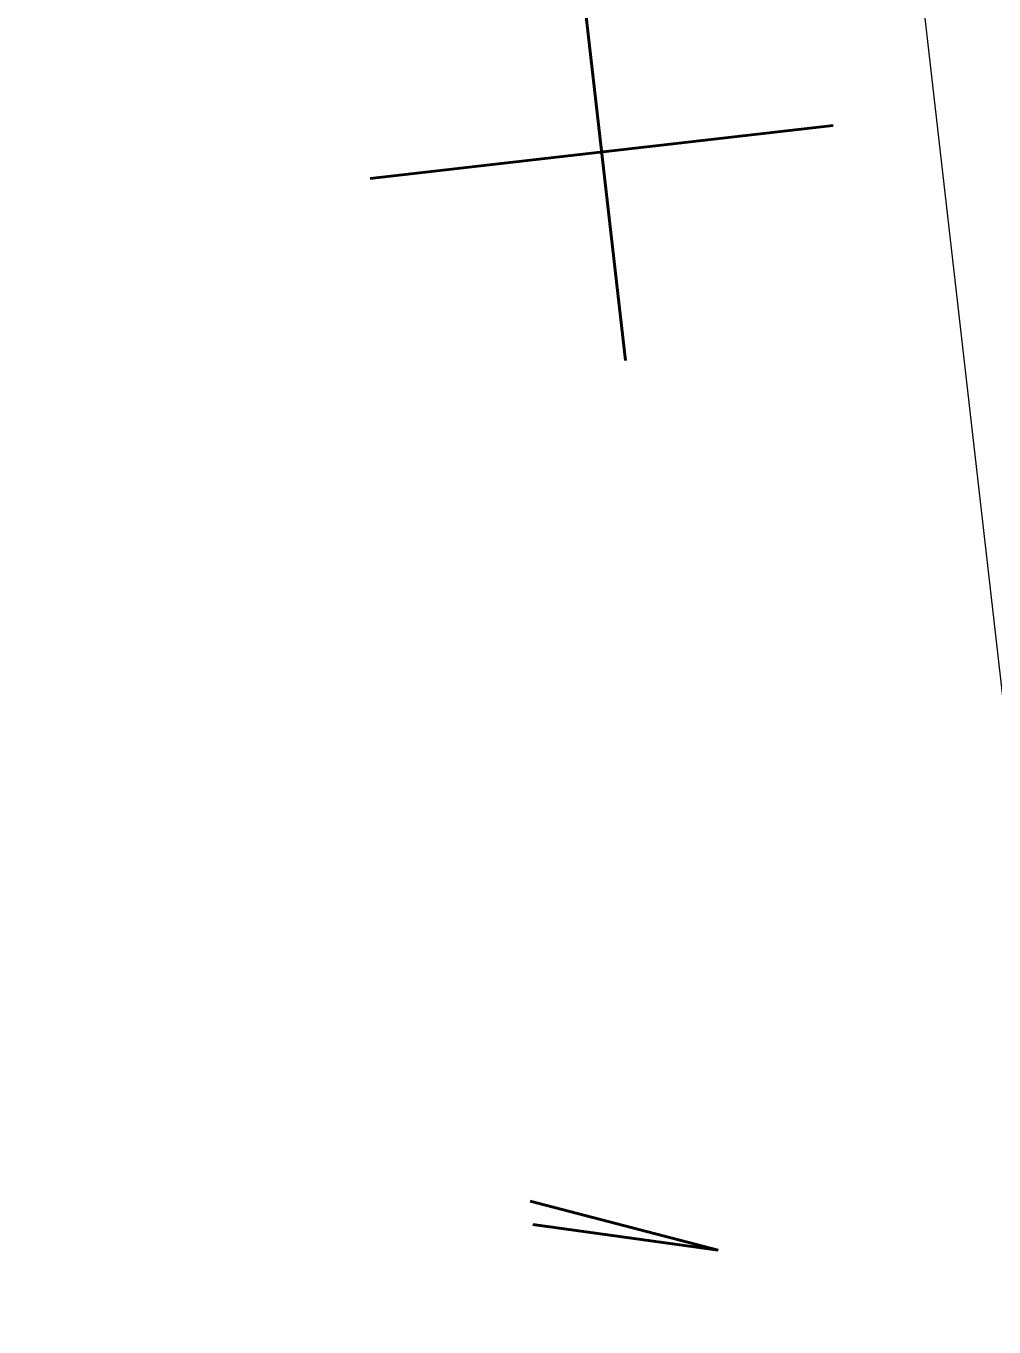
# Model space of a CAD drawing. Extents: x 2081963 to 2085386, y 738291 to 742228.
# Drawn here: x 2082321.62 to 2082330.52, y 741243.89 to 741255.86 of the extents above; entities that cross this region are included whole.
import ezdxf
from ezdxf.enums import TextEntityAlignment as Align

# ---------------------------------------------------------------- set-up
doc = ezdxf.new("R2010")
doc.units = 0
doc.header["$MEASUREMENT"] = 0
doc.layers.add('Prop Dimension', color=7, linetype='Continuous', lineweight=13)
doc.styles.add('Style-ITALICS', font='ITALICS.shx')

# ---------------------------------------------------------------- blocks, each defined once
blk = doc.blocks.new('*U47')
at = {"layer": 'Prop Dimension', "insert": (0.667295, 2.354888), "char_height": 5, "attachment_point": 5, "rotation": 96.5118696, "line_spacing_factor": 0.76062, "style": 'Style-ITALICS'}
blk.add_mtext("2'\\PP.S.", dxfattribs=at)

msp = doc.modelspace()

# ---------------------------------------------------------------- linework, layer by layer
at = {"layer": 'Prop Dimension', "color": 7, "linetype": 'Continuous', "lineweight": 13}
msp.add_line((2082332.675, 741231.52), (2082327.232, 741279.21), dxfattribs=at)

# ---------------------------------------------------------------- block references
at = {"layer": 'Prop Dimension'}
msp.add_blockref('*U47', (2082331.561, 741240.358), dxfattribs=at)

# ---------------------------------------------------------------- texts
at = {"layer": 'Prop Dimension', "color": 7, "linetype": 'Continuous', "lineweight": 13, "style": 'Style-ITALICS'}
msp.add_text('+00.00', height=5, rotation=96.5119, dxfattribs=at).set_placement((2082327.888, 741265.054), align=Align.CENTER)

doc.saveas('drawing.dxf')
